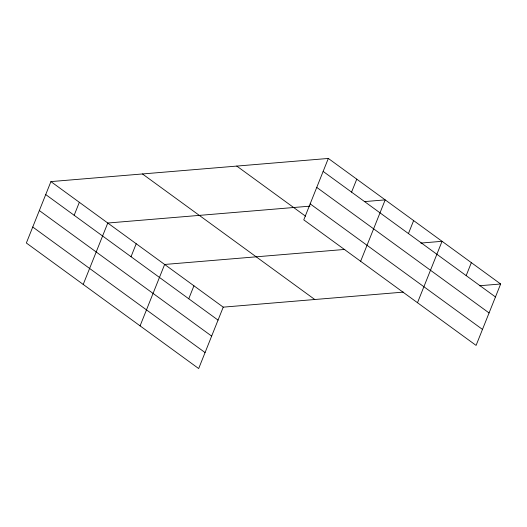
<?xml version="1.0" encoding="UTF-8"?>
<svg xmlns="http://www.w3.org/2000/svg" width="527" height="527" viewBox="0 0 527 527"><rect width="100%" height="100%" fill="white"/><g stroke="black" fill="none" stroke-linecap="round" stroke-linejoin="round"><path stroke-width="0.79" d="M328.328 158.443L303.769 219.851L476.085 345.402L500.65 283.994L328.328 158.443L50.915 181.598L26.35 243.006L198.672 368.557L223.231 307.149L403.412 292.11M74.155 215.279L79.346 202.315M83.213 284.435L107.778 223.026L309.995 206.149M131.025 256.715L136.21 243.744M140.083 325.87L164.641 264.462L344.823 249.423M188.752 298.769L193.936 285.805M351.575 192.124L356.759 179.16M360.633 261.287L385.191 199.878L364.756 201.584M408.438 233.56L413.629 220.589M417.496 302.715L442.061 241.307L420.809 243.079M466.171 275.621L471.355 262.65M479.399 285.766L500.65 283.994M323.143 171.413L495.466 296.964M316.747 187.395L489.069 312.946M310.159 203.863L482.482 329.415M236.781 166.084L305.548 216.189M142.461 173.956L314.784 299.507M50.915 181.598L223.231 307.149M45.724 194.568L218.046 320.113M39.334 210.55L211.656 336.101M32.746 227.018L205.069 352.57"/></g></svg>
